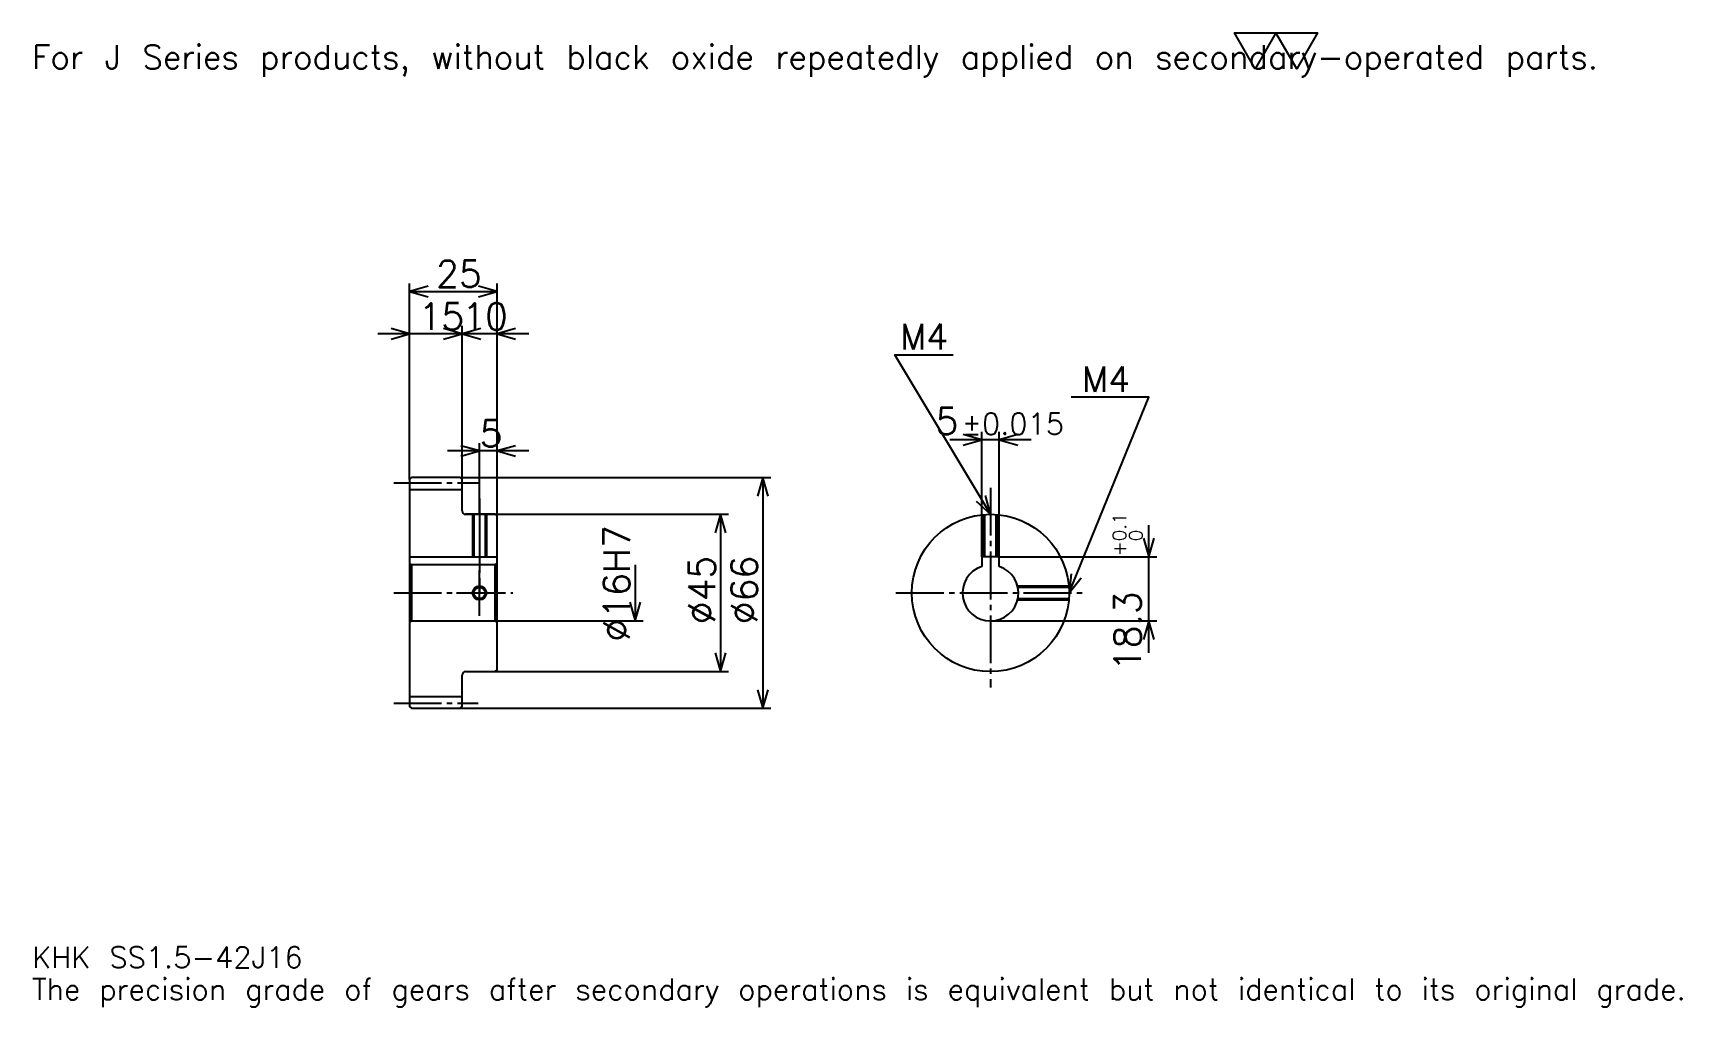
# Model space of a CAD drawing. Extents: x 15 to 487, y 6 to 284.
import ezdxf

# ---------------------------------------------------------------- set-up
doc = ezdxf.new("R2010")
doc.units = 0
doc.linetypes.add('DASHDOT', pattern=[18.260869, 13.695652, -1.521739, 1.521739, -1.521739])
doc.layers.get('0').update_dxf_attribs({"linetype": 'CONTINUOUS'})
doc.layers.add('DASHDOT', color=6, linetype='DASHDOT')
doc.styles.add('KANJI', font='TXT', dxfattribs={"bigfont": 'BIGFONT'})

msp = doc.modelspace()

# ---------------------------------------------------------------- linework, layer by layer
at = {"color": 5}
for p, q in [((123.260864, 157.021744), (123.260864, 212.565216)), ((148.260864, 157.021744), (148.260864, 212.565216)), ((123.260864, 210.282608), (148.260864, 210.282608)), ((138.260864, 157.021744), (138.260864, 200.391312)), ((147.391296, 198.108704), (114.130432, 198.108704)), ((157.391296, 198.108704), (129.130432, 198.108704)), ((286.956512, 134.321747), (286.956512, 170.108704)), ((291.956512, 134.321747), (291.956512, 170.108704)), ((143.260864, 157.021744), (143.260864, 166.913055)), ((301.086945, 167.826096), (277.82608, 167.826096)), ((157.391296, 164.630432), (134.130432, 164.630432)), ((123.260864, 156.521744), (123.260864, 157.021744)), ((137.760864, 157.021744), (148.260864, 157.021744)), ((138.260864, 156.521744), (138.260864, 157.021744)), ((143.260864, 146.521744), (143.260864, 157.021744)), ((143.260864, 146.521744), (143.260864, 157.021744)), ((148.260864, 157.021744), (226.630432, 157.021744)), ((148.260864, 146.021744), (148.260864, 157.021744)), ((224.347824, 157.021744), (224.347824, 91.021744)), ((139.260864, 146.521744), (148.260864, 146.521744)), ((148.260864, 146.521744), (214.456512, 146.521744)), ((212.173904, 146.521744), (212.173904, 101.521744)), ((334.782593, 106.891312), (334.782593, 143.452179)), ((291.956512, 134.321747), (337.065186, 134.321747)), ((187.82608, 132.021744), (187.82608, 116.021744)), ((148.260864, 116.021744), (190.108688, 116.021744)), ((289.456512, 116.021744), (337.065186, 116.021744)), ((139.260864, 101.521744), (148.260864, 101.521744)), ((148.260864, 101.521744), (214.456512, 101.521744)), ((137.760864, 91.021744), (148.260864, 91.021744)), ((148.260864, 91.021744), (226.630432, 91.021744))]:
    msp.add_line(p, q, dxfattribs=at)
at = {"color": 4}
for p, q in [((123.260864, 153.646744), (138.260864, 153.646744)), ((123.260864, 134.321747), (148.260864, 134.321747)), ((147.760864, 132.021744), (148.260864, 132.521744)), ((123.760864, 132.021744), (123.760864, 116.021744)), ((147.760864, 116.021744), (148.260864, 115.521744)), ((123.260864, 94.396744), (138.260864, 94.396744))]:
    msp.add_line(p, q, dxfattribs=at)
at = {"color": 7}
msp.add_lwpolyline([(365.217377, 273.913055), (359.282593, 284.200012), (383.021729, 284.200012), (377.086945, 273.913055), (371.152161, 284.200012), (365.217377, 273.913055)], dxfattribs=at)
at = {"color": 5}
for points in [[(128.586945, 211.804352), (123.260864, 210.282608), (128.586945, 208.760864)], [(142.934784, 208.760864), (148.260864, 210.282608), (142.934784, 211.804352)], [(117.934776, 196.586975), (123.260864, 198.108704), (117.934776, 199.630432)], [(132.934784, 196.586975), (138.260864, 198.108704), (132.934784, 199.630432)], [(143.586945, 199.630432), (138.260864, 198.108704), (143.586945, 196.586975)], [(153.586945, 199.630432), (148.260864, 198.108704), (153.586945, 196.586975)], [(289.456512, 146.521744), (262.065216, 192.17392), (278.804321, 192.17392)], [(311.956512, 124.021744), (334.782593, 180), (312.565247, 180)], [(137.934784, 163.108704), (143.260864, 164.630432), (137.934784, 166.152176)], [(153.586945, 166.152176), (148.260864, 164.630432), (153.586945, 163.108704)], [(281.630432, 166.304352), (286.956512, 167.826096), (281.630432, 169.347839)], [(297.282593, 169.347839), (291.956512, 167.826096), (297.282593, 166.304352)], [(225.869568, 151.695648), (224.347824, 157.021744), (222.82608, 151.695648)], [(285.411377, 150.305893), (289.456512, 146.521744), (288.021149, 151.87175)], [(213.695648, 141.195648), (212.173904, 146.521744), (210.652161, 141.195648)], [(333.260864, 139.647827), (334.782593, 134.321747), (336.304321, 139.647827)], [(312.558472, 129.528152), (311.956512, 124.021744), (315.376648, 128.378983)], [(186.304337, 121.347832), (187.82608, 116.021744), (189.347809, 121.347832)], [(336.304321, 110.695656), (334.782593, 116.021744), (333.260864, 110.695656)], [(210.652161, 106.847832), (212.173904, 101.521744), (213.695648, 106.847832)], [(222.82608, 96.347832), (224.347824, 91.021744), (225.869568, 96.347832)]]:
    msp.add_lwpolyline(points, dxfattribs=at)
at = {"color": 4}
for points in [[(138.260864, 147.521744), (138.260864, 156.521744), (137.760864, 157.021744), (123.760864, 157.021744), (123.260864, 156.521744), (123.260864, 115.521744)], [(139.260864, 101.521744), (147.760864, 101.521744), (148.260864, 102.021744), (148.260864, 146.021744), (147.760864, 146.521744), (139.260864, 146.521744)], [(141.260864, 146.521744), (141.260864, 134.321747)], [(141.640869, 146.521744), (141.640869, 134.321747)], [(144.880859, 146.521744), (144.880859, 134.321747)], [(145.260864, 146.521744), (145.260864, 134.321747)], [(287.456512, 134.321747), (287.456512, 146.432678)], [(287.836517, 134.321747), (287.836517, 146.463348)], [(291.076508, 134.321747), (291.076508, 146.463348)], [(291.456512, 134.321747), (291.456512, 146.432678)], [(123.260864, 115.521744), (123.760864, 116.021744), (147.760864, 116.021744), (147.760864, 132.021744), (123.760864, 132.021744), (123.260864, 132.521744)], [(291.956512, 131.621078), (291.956512, 134.321747), (286.956512, 134.321747), (286.956512, 131.621078)], [(297.202484, 126.021744), (311.867432, 126.021744)], [(297.290771, 125.641747), (311.898132, 125.641747)], [(297.202484, 122.021744), (311.867432, 122.021744)], [(297.290771, 122.401741), (311.898132, 122.401741)], [(123.260864, 115.521744), (123.260864, 91.521744), (123.760864, 91.021744), (137.760864, 91.021744), (138.260864, 91.521744), (138.260864, 100.521744)]]:
    msp.add_lwpolyline(points, dxfattribs=at)
for centre, radius in [((289.456512, 124.021744), 22.5), ((143.260864, 124.021744), 1.62)]:
    msp.add_circle(centre, radius, dxfattribs=at)
at = {"color": 7}
msp.add_circle((143.260864, 124.021744), 2, dxfattribs=at)
at = {"color": 4}
for centre, radius, start, end in [((139.260864, 147.521744), 1, 180, 270), ((289.456512, 124.021744), 8, 108.20995733, 71.79004267), ((139.260864, 100.521744), 1, 90, 180)]:
    msp.add_arc(centre, radius, start, end, dxfattribs=at)
at = {"layer": 'DASHDOT', "color": 7}
for p, q in [((118.695648, 155.521744), (142.82608, 155.521744)), ((289.456512, 154.130432), (289.456512, 96.956528)), ((143.260864, 146.521744), (143.260864, 124.021744)), ((118.695648, 124.021744), (152.82608, 124.021744)), ((262.391296, 124.021744), (316.521729, 124.021744)), ((118.695648, 92.521744), (142.82608, 92.521744))]:
    msp.add_line(p, q, dxfattribs=at)
for points in [[(143.260864, 151.08696), (143.260864, 129.756531)], [(143.260864, 117.456528), (143.260864, 130.58696)], [(136.695648, 124.021744), (149.82608, 124.021744)]]:
    msp.add_lwpolyline(points, dxfattribs=at)

# ---------------------------------------------------------------- texts
at = {"color": 7, "style": 'KANJI'}
for s, height, p in [('For J Series products, without black oxide repeatedly applied on secondary-operated parts.', 6.847826, (15.217391, 273.913055)), ('25', 7.608696, (130.815216, 211.5)), ('15', 7.608696, (125.815208, 199.326096)), ('10', 7.608696, (138.315216, 199.326096)), ('M4', 7.304348, (263.586945, 193.695648)), ('M4', 7.304348, (315.608704, 181.521744)), ('5', 7.608696, (273.750671, 169.347839)), ('%%p0.015', 6.086957, (281.282349, 169.347839)), ('5', 7.608696, (143.28804, 165.847839)), ('KHK SS1.5-42J16', 6.086957, (15.217391, 16.73913)), ('The precision grade of gears after secondary operations is equivalent but not identical to its original grade.', 6.086957, (15.217391, 7.608696))]:
    msp.add_text(s, height=height, dxfattribs=at).set_placement(p)
for s, height, p in [('%%c16H7', 7.608696, (186.304337, 110.135872)), ('0.1', 3.804348, (328.239136, 138.840942)), ('0', 3.804348, (332.956512, 138.840942)), ('+', 3.804348, (328.239136, 134.580078)), ('%%c45', 7.608696, (210.652161, 115.081528)), ('%%c66', 7.608696, (222.82608, 115.081528)), ('18.3', 7.608696, (332.5, 101.646622))]:
    msp.add_text(s, height=height, rotation=90, dxfattribs=at).set_placement(p)

doc.saveas('drawing.dxf')
